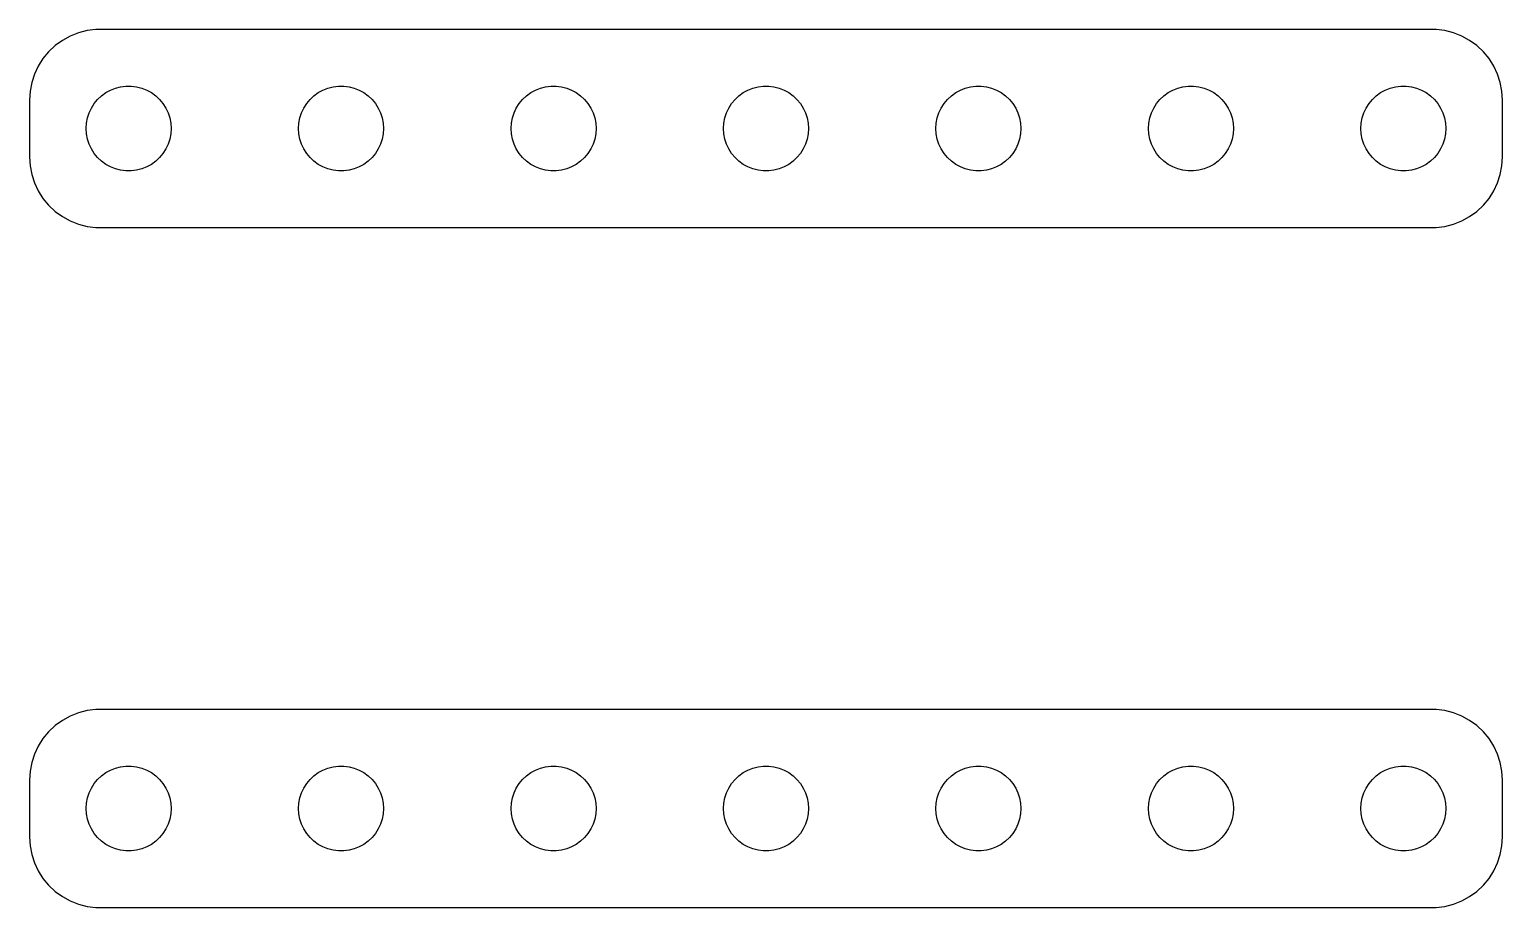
# Model space of a CAD drawing. Header units: metres. Extents: x -26 to 26, y 68.5 to 147.5.
# Drawn here: x -26 to 26, y 116.5 to 147.5 of the extents above; entities that cross this region are included whole.
import ezdxf

# ---------------------------------------------------------------- set-up
doc = ezdxf.new("R2010")
doc.units = ezdxf.units.M

msp = doc.modelspace()

# ---------------------------------------------------------------- linework, layer by layer
for p, q in [((-24.5644, 147.262), (-24.8396, 147.111)), ((-24.2725, 147.378), (-24.5644, 147.262)), ((-23.9684, 147.456), (-24.2725, 147.378)), ((-23.657, 147.495), (-23.9684, 147.456)), ((23.657, 147.495), (-23.657, 147.495)), ((23.9684, 147.456), (23.657, 147.495)), ((24.2725, 147.378), (23.9684, 147.456)), ((24.5644, 147.262), (24.2725, 147.378)), ((24.8396, 147.111), (24.5644, 147.262)), ((-25.3224, 146.711), (-25.5225, 146.469)), ((-25.0936, 146.926), (-25.3224, 146.711)), ((-24.8396, 147.111), (-25.0936, 146.926)), ((25.0936, 146.926), (24.8396, 147.111)), ((25.3224, 146.711), (25.0936, 146.926)), ((25.5225, 146.469), (25.3224, 146.711)), ((-25.6908, 146.204), (-25.8244, 145.92)), ((-25.5225, 146.469), (-25.6908, 146.204)), ((25.6908, 146.204), (25.5225, 146.469)), ((25.8244, 145.92), (25.6908, 146.204)), ((-25.9214, 145.622), (-25.9803, 145.313)), ((-25.8244, 145.92), (-25.9214, 145.622)), ((25.9214, 145.622), (25.8244, 145.92)), ((25.9803, 145.313), (25.9214, 145.622)), ((-25.9803, 145.313), (-26, 145)), ((-23.5934, 145.027), (-23.4561, 145.156)), ((-23.4561, 145.156), (-23.3037, 145.266)), ((-23.3037, 145.266), (-23.1387, 145.357)), ((-23.1387, 145.357), (-22.9635, 145.427)), ((-22.9635, 145.427), (-22.7811, 145.473)), ((-22.7811, 145.473), (-22.5942, 145.497)), ((-22.5942, 145.497), (-22.4058, 145.497)), ((-22.4058, 145.497), (-22.2189, 145.473)), ((-22.2189, 145.473), (-22.0365, 145.427)), ((-22.0365, 145.427), (-21.8613, 145.357)), ((-21.8613, 145.357), (-21.6963, 145.266)), ((-21.6963, 145.266), (-21.5439, 145.156)), ((-21.5439, 145.156), (-21.4065, 145.027)), ((-16.0934, 145.027), (-15.9561, 145.156)), ((-15.9561, 145.156), (-15.8037, 145.266)), ((-15.8037, 145.266), (-15.6387, 145.357)), ((-15.6387, 145.357), (-15.4635, 145.427)), ((-15.4635, 145.427), (-15.2811, 145.473)), ((-15.2811, 145.473), (-15.0942, 145.497)), ((-15.0942, 145.497), (-14.9058, 145.497)), ((-14.9058, 145.497), (-14.7189, 145.473)), ((-14.7189, 145.473), (-14.5365, 145.427)), ((-14.5365, 145.427), (-14.3613, 145.357)), ((-14.3613, 145.357), (-14.1963, 145.266)), ((-14.1963, 145.266), (-14.0439, 145.156)), ((-14.0439, 145.156), (-13.9065, 145.027)), ((-8.59344, 145.027), (-8.45613, 145.156)), ((-8.45613, 145.156), (-8.30373, 145.266)), ((-8.30373, 145.266), (-8.13866, 145.357)), ((-8.13866, 145.357), (-7.96352, 145.427)), ((-7.96352, 145.427), (-7.78107, 145.473)), ((-7.78107, 145.473), (-7.59418, 145.497)), ((-7.59418, 145.497), (-7.40581, 145.497)), ((-7.40581, 145.497), (-7.21892, 145.473)), ((-7.21892, 145.473), (-7.03647, 145.427)), ((-7.03647, 145.427), (-6.86133, 145.357)), ((-6.86133, 145.357), (-6.69626, 145.266)), ((-6.69626, 145.266), (-6.54385, 145.156)), ((-6.54385, 145.156), (-6.40654, 145.027)), ((-1.09344, 145.027), (-0.956131, 145.156)), ((-0.956131, 145.156), (-0.803726, 145.266)), ((-0.803726, 145.266), (-0.638657, 145.357)), ((-0.638657, 145.357), (-0.463516, 145.427)), ((-0.463516, 145.427), (-0.281067, 145.473)), ((-0.281067, 145.473), (-0.094177, 145.497)), ((-0.094177, 145.497), (0.094177, 145.497)), ((0.094177, 145.497), (0.281067, 145.473)), ((0.281067, 145.473), (0.463516, 145.427)), ((0.463516, 145.427), (0.638657, 145.357)), ((0.638657, 145.357), (0.803726, 145.266)), ((0.803726, 145.266), (0.956131, 145.156)), ((0.956131, 145.156), (1.09344, 145.027)), ((6.40654, 145.027), (6.54385, 145.156)), ((6.54385, 145.156), (6.69626, 145.266)), ((6.69626, 145.266), (6.86133, 145.357)), ((6.86133, 145.357), (7.03647, 145.427)), ((7.03647, 145.427), (7.21892, 145.473)), ((7.21892, 145.473), (7.40581, 145.497)), ((7.40581, 145.497), (7.59418, 145.497)), ((7.59418, 145.497), (7.78107, 145.473)), ((7.78107, 145.473), (7.96352, 145.427)), ((7.96352, 145.427), (8.13866, 145.357)), ((8.13866, 145.357), (8.30373, 145.266)), ((8.30373, 145.266), (8.45613, 145.156)), ((8.45613, 145.156), (8.59344, 145.027)), ((13.9065, 145.027), (14.0439, 145.156)), ((14.0439, 145.156), (14.1963, 145.266)), ((14.1963, 145.266), (14.3613, 145.357)), ((14.3613, 145.357), (14.5365, 145.427)), ((14.5365, 145.427), (14.7189, 145.473)), ((14.7189, 145.473), (14.9058, 145.497)), ((14.9058, 145.497), (15.0942, 145.497)), ((15.0942, 145.497), (15.2811, 145.473)), ((15.2811, 145.473), (15.4635, 145.427)), ((15.4635, 145.427), (15.6387, 145.357)), ((15.6387, 145.357), (15.8037, 145.266)), ((15.8037, 145.266), (15.9561, 145.156)), ((15.9561, 145.156), (16.0934, 145.027)), ((21.4065, 145.027), (21.5439, 145.156)), ((21.5439, 145.156), (21.6963, 145.266)), ((21.6963, 145.266), (21.8613, 145.357)), ((21.8613, 145.357), (22.0365, 145.427)), ((22.0365, 145.427), (22.2189, 145.473)), ((22.2189, 145.473), (22.4058, 145.497)), ((22.4058, 145.497), (22.5942, 145.497)), ((22.5942, 145.497), (22.7811, 145.473)), ((22.7811, 145.473), (22.9635, 145.427)), ((22.9635, 145.427), (23.1387, 145.357)), ((23.1387, 145.357), (23.3037, 145.266)), ((23.3037, 145.266), (23.4561, 145.156)), ((23.4561, 145.156), (23.5934, 145.027)), ((26, 145), (25.9803, 145.313)), ((-26, 145), (-26, 143)), ((-23.8947, 144.552), (-23.8145, 144.723)), ((-23.8145, 144.723), (-23.7135, 144.882)), ((-23.7135, 144.882), (-23.5934, 145.027)), ((-21.4065, 145.027), (-21.2865, 144.882)), ((-21.2865, 144.882), (-21.1855, 144.723)), ((-21.1855, 144.723), (-21.1053, 144.552)), ((-16.3947, 144.552), (-16.3145, 144.723)), ((-16.3145, 144.723), (-16.2135, 144.882)), ((-16.2135, 144.882), (-16.0934, 145.027)), ((-13.9065, 145.027), (-13.7865, 144.882)), ((-13.7865, 144.882), (-13.6855, 144.723)), ((-13.6855, 144.723), (-13.6053, 144.552)), ((-8.89465, 144.552), (-8.81445, 144.723)), ((-8.81445, 144.723), (-8.71352, 144.882)), ((-8.71352, 144.882), (-8.59344, 145.027)), ((-6.40654, 145.027), (-6.28647, 144.882)), ((-6.28647, 144.882), (-6.18553, 144.723)), ((-6.18553, 144.723), (-6.10533, 144.552)), ((-1.39465, 144.552), (-1.31445, 144.723)), ((-1.31445, 144.723), (-1.21352, 144.882)), ((-1.21352, 144.882), (-1.09344, 145.027)), ((1.09344, 145.027), (1.21352, 144.882)), ((1.21352, 144.882), (1.31445, 144.723)), ((1.31445, 144.723), (1.39465, 144.552)), ((6.10533, 144.552), (6.18553, 144.723)), ((6.18553, 144.723), (6.28647, 144.882)), ((6.28647, 144.882), (6.40654, 145.027)), ((8.59344, 145.027), (8.71352, 144.882)), ((8.71352, 144.882), (8.81445, 144.723)), ((8.81445, 144.723), (8.89465, 144.552)), ((13.6053, 144.552), (13.6855, 144.723)), ((13.6855, 144.723), (13.7865, 144.882)), ((13.7865, 144.882), (13.9065, 145.027)), ((16.0934, 145.027), (16.2135, 144.882)), ((16.2135, 144.882), (16.3145, 144.723)), ((16.3145, 144.723), (16.3947, 144.552)), ((21.1053, 144.552), (21.1855, 144.723)), ((21.1855, 144.723), (21.2865, 144.882)), ((21.2865, 144.882), (21.4065, 145.027)), ((23.5934, 145.027), (23.7135, 144.882)), ((23.7135, 144.882), (23.8145, 144.723)), ((23.8145, 144.723), (23.8947, 144.552)), ((26, 143), (26, 145)), ((-24, 144), (-23.9882, 144.188)), ((-23.9882, 144.188), (-23.9529, 144.373)), ((-23.9529, 144.373), (-23.8947, 144.552)), ((-21.1053, 144.552), (-21.0471, 144.373)), ((-21.0471, 144.373), (-21.0118, 144.188)), ((-21.0118, 144.188), (-21, 144)), ((-16.5, 144), (-16.4882, 144.188)), ((-16.4882, 144.188), (-16.4529, 144.373)), ((-16.4529, 144.373), (-16.3947, 144.552)), ((-13.6053, 144.552), (-13.5471, 144.373)), ((-13.5471, 144.373), (-13.5118, 144.188)), ((-13.5118, 144.188), (-13.5, 144)), ((-9, 144), (-8.98816, 144.188)), ((-8.98816, 144.188), (-8.95287, 144.373)), ((-8.95287, 144.373), (-8.89465, 144.552)), ((-6.10533, 144.552), (-6.04712, 144.373)), ((-6.04712, 144.373), (-6.01183, 144.188)), ((-6.01183, 144.188), (-6, 144)), ((-1.5, 144), (-1.48816, 144.188)), ((-1.48816, 144.188), (-1.45287, 144.373)), ((-1.45287, 144.373), (-1.39465, 144.552)), ((1.39465, 144.552), (1.45287, 144.373)), ((1.45287, 144.373), (1.48816, 144.188)), ((1.48816, 144.188), (1.5, 144)), ((6, 144), (6.01183, 144.188)), ((6.01183, 144.188), (6.04712, 144.373)), ((6.04712, 144.373), (6.10533, 144.552)), ((8.89465, 144.552), (8.95287, 144.373)), ((8.95287, 144.373), (8.98816, 144.188)), ((8.98816, 144.188), (9, 144)), ((13.5, 144), (13.5118, 144.188)), ((13.5118, 144.188), (13.5471, 144.373)), ((13.5471, 144.373), (13.6053, 144.552)), ((16.3947, 144.552), (16.4529, 144.373)), ((16.4529, 144.373), (16.4882, 144.188)), ((16.4882, 144.188), (16.5, 144)), ((21, 144), (21.0118, 144.188)), ((21.0118, 144.188), (21.0471, 144.373)), ((21.0471, 144.373), (21.1053, 144.552)), ((23.8947, 144.552), (23.9529, 144.373)), ((23.9529, 144.373), (23.9882, 144.188)), ((23.9882, 144.188), (24, 144)), ((-23.9882, 143.812), (-24, 144)), ((-23.9529, 143.627), (-23.9882, 143.812)), ((-23.8947, 143.448), (-23.9529, 143.627)), ((-21.0471, 143.627), (-21.1053, 143.448)), ((-21.0118, 143.812), (-21.0471, 143.627)), ((-21, 144), (-21.0118, 143.812)), ((-16.4882, 143.812), (-16.5, 144)), ((-16.4529, 143.627), (-16.4882, 143.812)), ((-16.3947, 143.448), (-16.4529, 143.627)), ((-13.5471, 143.627), (-13.6053, 143.448)), ((-13.5118, 143.812), (-13.5471, 143.627)), ((-13.5, 144), (-13.5118, 143.812)), ((-8.98816, 143.812), (-9, 144)), ((-8.95287, 143.627), (-8.98816, 143.812)), ((-8.89465, 143.448), (-8.95287, 143.627)), ((-6.04712, 143.627), (-6.10533, 143.448)), ((-6.01183, 143.812), (-6.04712, 143.627)), ((-6, 144), (-6.01183, 143.812)), ((-1.48816, 143.812), (-1.5, 144)), ((-1.45287, 143.627), (-1.48816, 143.812)), ((-1.39465, 143.448), (-1.45287, 143.627)), ((1.45287, 143.627), (1.39465, 143.448)), ((1.48816, 143.812), (1.45287, 143.627)), ((1.5, 144), (1.48816, 143.812)), ((6.01183, 143.812), (6, 144)), ((6.04712, 143.627), (6.01183, 143.812)), ((6.10533, 143.448), (6.04712, 143.627)), ((8.95287, 143.627), (8.89465, 143.448)), ((8.98816, 143.812), (8.95287, 143.627)), ((9, 144), (8.98816, 143.812)), ((13.5118, 143.812), (13.5, 144)), ((13.5471, 143.627), (13.5118, 143.812)), ((13.6053, 143.448), (13.5471, 143.627)), ((16.4529, 143.627), (16.3947, 143.448)), ((16.4882, 143.812), (16.4529, 143.627)), ((16.5, 144), (16.4882, 143.812)), ((21.0118, 143.812), (21, 144)), ((21.0471, 143.627), (21.0118, 143.812)), ((21.1053, 143.448), (21.0471, 143.627)), ((23.9529, 143.627), (23.8947, 143.448)), ((23.9882, 143.812), (23.9529, 143.627)), ((24, 144), (23.9882, 143.812)), ((-26, 143), (-25.9803, 142.687)), ((-23.8145, 143.277), (-23.8947, 143.448)), ((-23.7135, 143.118), (-23.8145, 143.277)), ((-23.5934, 142.973), (-23.7135, 143.118)), ((-21.2865, 143.118), (-21.4065, 142.973)), ((-21.1855, 143.277), (-21.2865, 143.118)), ((-21.1053, 143.448), (-21.1855, 143.277)), ((-16.3145, 143.277), (-16.3947, 143.448)), ((-16.2135, 143.118), (-16.3145, 143.277)), ((-16.0934, 142.973), (-16.2135, 143.118)), ((-13.7865, 143.118), (-13.9065, 142.973)), ((-13.6855, 143.277), (-13.7865, 143.118)), ((-13.6053, 143.448), (-13.6855, 143.277)), ((-8.81445, 143.277), (-8.89465, 143.448)), ((-8.71352, 143.118), (-8.81445, 143.277)), ((-8.59344, 142.973), (-8.71352, 143.118)), ((-6.28647, 143.118), (-6.40654, 142.973)), ((-6.18553, 143.277), (-6.28647, 143.118)), ((-6.10533, 143.448), (-6.18553, 143.277)), ((-1.31445, 143.277), (-1.39465, 143.448)), ((-1.21352, 143.118), (-1.31445, 143.277)), ((-1.09344, 142.973), (-1.21352, 143.118)), ((1.21352, 143.118), (1.09344, 142.973)), ((1.31445, 143.277), (1.21352, 143.118)), ((1.39465, 143.448), (1.31445, 143.277)), ((6.18553, 143.277), (6.10533, 143.448)), ((6.28647, 143.118), (6.18553, 143.277)), ((6.40654, 142.973), (6.28647, 143.118)), ((8.71352, 143.118), (8.59344, 142.973)), ((8.81445, 143.277), (8.71352, 143.118)), ((8.89465, 143.448), (8.81445, 143.277)), ((13.6855, 143.277), (13.6053, 143.448)), ((13.7865, 143.118), (13.6855, 143.277)), ((13.9065, 142.973), (13.7865, 143.118)), ((16.2135, 143.118), (16.0934, 142.973)), ((16.3145, 143.277), (16.2135, 143.118)), ((16.3947, 143.448), (16.3145, 143.277)), ((21.1855, 143.277), (21.1053, 143.448)), ((21.2865, 143.118), (21.1855, 143.277)), ((21.4065, 142.973), (21.2865, 143.118)), ((23.7135, 143.118), (23.5934, 142.973)), ((23.8145, 143.277), (23.7135, 143.118)), ((23.8947, 143.448), (23.8145, 143.277)), ((25.9803, 142.687), (26, 143)), ((-25.9803, 142.687), (-25.9214, 142.378)), ((-23.4561, 142.844), (-23.5934, 142.973)), ((-23.3037, 142.734), (-23.4561, 142.844)), ((-23.1387, 142.643), (-23.3037, 142.734)), ((-22.9635, 142.573), (-23.1387, 142.643)), ((-22.7811, 142.527), (-22.9635, 142.573)), ((-22.5942, 142.503), (-22.7811, 142.527)), ((-22.4058, 142.503), (-22.5942, 142.503)), ((-22.2189, 142.527), (-22.4058, 142.503)), ((-22.0365, 142.573), (-22.2189, 142.527)), ((-21.8613, 142.643), (-22.0365, 142.573)), ((-21.6963, 142.734), (-21.8613, 142.643)), ((-21.5439, 142.844), (-21.6963, 142.734)), ((-21.4065, 142.973), (-21.5439, 142.844)), ((-15.9561, 142.844), (-16.0934, 142.973)), ((-15.8037, 142.734), (-15.9561, 142.844)), ((-15.6387, 142.643), (-15.8037, 142.734)), ((-15.4635, 142.573), (-15.6387, 142.643)), ((-15.2811, 142.527), (-15.4635, 142.573)), ((-15.0942, 142.503), (-15.2811, 142.527)), ((-14.9058, 142.503), (-15.0942, 142.503)), ((-14.7189, 142.527), (-14.9058, 142.503)), ((-14.5365, 142.573), (-14.7189, 142.527)), ((-14.3613, 142.643), (-14.5365, 142.573)), ((-14.1963, 142.734), (-14.3613, 142.643)), ((-14.0439, 142.844), (-14.1963, 142.734)), ((-13.9065, 142.973), (-14.0439, 142.844)), ((-8.45613, 142.844), (-8.59344, 142.973)), ((-8.30373, 142.734), (-8.45613, 142.844)), ((-8.13866, 142.643), (-8.30373, 142.734)), ((-7.96352, 142.573), (-8.13866, 142.643)), ((-7.78107, 142.527), (-7.96352, 142.573)), ((-7.59418, 142.503), (-7.78107, 142.527)), ((-7.40581, 142.503), (-7.59418, 142.503)), ((-7.21892, 142.527), (-7.40581, 142.503)), ((-7.03647, 142.573), (-7.21892, 142.527)), ((-6.86133, 142.643), (-7.03647, 142.573)), ((-6.69626, 142.734), (-6.86133, 142.643)), ((-6.54385, 142.844), (-6.69626, 142.734)), ((-6.40654, 142.973), (-6.54385, 142.844)), ((-0.956131, 142.844), (-1.09344, 142.973)), ((-0.803726, 142.734), (-0.956131, 142.844)), ((-0.638657, 142.643), (-0.803726, 142.734)), ((-0.463516, 142.573), (-0.638657, 142.643)), ((-0.281067, 142.527), (-0.463516, 142.573)), ((-0.094177, 142.503), (-0.281067, 142.527)), ((0.094177, 142.503), (-0.094177, 142.503)), ((0.281067, 142.527), (0.094177, 142.503)), ((0.463516, 142.573), (0.281067, 142.527)), ((0.638657, 142.643), (0.463516, 142.573)), ((0.803726, 142.734), (0.638657, 142.643)), ((0.956131, 142.844), (0.803726, 142.734)), ((1.09344, 142.973), (0.956131, 142.844)), ((6.54385, 142.844), (6.40654, 142.973)), ((6.69626, 142.734), (6.54385, 142.844)), ((6.86133, 142.643), (6.69626, 142.734)), ((7.03647, 142.573), (6.86133, 142.643)), ((7.21892, 142.527), (7.03647, 142.573)), ((7.40581, 142.503), (7.21892, 142.527)), ((7.59418, 142.503), (7.40581, 142.503)), ((7.78107, 142.527), (7.59418, 142.503)), ((7.96352, 142.573), (7.78107, 142.527)), ((8.13866, 142.643), (7.96352, 142.573)), ((8.30373, 142.734), (8.13866, 142.643)), ((8.45613, 142.844), (8.30373, 142.734)), ((8.59344, 142.973), (8.45613, 142.844)), ((14.0439, 142.844), (13.9065, 142.973)), ((14.1963, 142.734), (14.0439, 142.844)), ((14.3613, 142.643), (14.1963, 142.734)), ((14.5365, 142.573), (14.3613, 142.643)), ((14.7189, 142.527), (14.5365, 142.573)), ((14.9058, 142.503), (14.7189, 142.527)), ((15.0942, 142.503), (14.9058, 142.503)), ((15.2811, 142.527), (15.0942, 142.503)), ((15.4635, 142.573), (15.2811, 142.527)), ((15.6387, 142.643), (15.4635, 142.573)), ((15.8037, 142.734), (15.6387, 142.643)), ((15.9561, 142.844), (15.8037, 142.734)), ((16.0934, 142.973), (15.9561, 142.844)), ((21.5439, 142.844), (21.4065, 142.973)), ((21.6963, 142.734), (21.5439, 142.844)), ((21.8613, 142.643), (21.6963, 142.734)), ((22.0365, 142.573), (21.8613, 142.643)), ((22.2189, 142.527), (22.0365, 142.573)), ((22.4058, 142.503), (22.2189, 142.527)), ((22.5942, 142.503), (22.4058, 142.503)), ((22.7811, 142.527), (22.5942, 142.503)), ((22.9635, 142.573), (22.7811, 142.527)), ((23.1387, 142.643), (22.9635, 142.573)), ((23.3037, 142.734), (23.1387, 142.643)), ((23.4561, 142.844), (23.3037, 142.734)), ((23.5934, 142.973), (23.4561, 142.844)), ((25.9214, 142.378), (25.9803, 142.687)), ((-25.9214, 142.378), (-25.8244, 142.08)), ((-25.8244, 142.08), (-25.6908, 141.796)), ((25.6908, 141.796), (25.8244, 142.08)), ((25.8244, 142.08), (25.9214, 142.378)), ((-25.6908, 141.796), (-25.5225, 141.531)), ((-25.5225, 141.531), (-25.3224, 141.289)), ((25.3224, 141.289), (25.5225, 141.531)), ((25.5225, 141.531), (25.6908, 141.796)), ((-25.3224, 141.289), (-25.0936, 141.074)), ((-25.0936, 141.074), (-24.8396, 140.889)), ((24.8396, 140.889), (25.0936, 141.074)), ((25.0936, 141.074), (25.3224, 141.289)), ((-24.8396, 140.889), (-24.5644, 140.738)), ((-24.5644, 140.738), (-24.2725, 140.622)), ((-24.2725, 140.622), (-23.9684, 140.544)), ((-23.9684, 140.544), (-23.657, 140.505)), ((-23.657, 140.505), (23.657, 140.505)), ((23.657, 140.505), (23.9684, 140.544)), ((23.9684, 140.544), (24.2725, 140.622)), ((24.2725, 140.622), (24.5644, 140.738)), ((24.5644, 140.738), (24.8396, 140.889)), ((-24.5644, 123.262), (-24.8396, 123.111)), ((-24.2725, 123.378), (-24.5644, 123.262)), ((-23.9684, 123.456), (-24.2725, 123.378)), ((-23.657, 123.495), (-23.9684, 123.456)), ((23.657, 123.495), (-23.657, 123.495)), ((23.9684, 123.456), (23.657, 123.495)), ((24.2725, 123.378), (23.9684, 123.456)), ((24.5644, 123.262), (24.2725, 123.378)), ((24.8396, 123.111), (24.5644, 123.262)), ((-25.0936, 122.926), (-25.3224, 122.711)), ((-24.8396, 123.111), (-25.0936, 122.926)), ((25.0936, 122.926), (24.8396, 123.111)), ((25.3224, 122.711), (25.0936, 122.926)), ((-25.6908, 122.204), (-25.8244, 121.92)), ((-25.5225, 122.469), (-25.6908, 122.204)), ((-25.3224, 122.711), (-25.5225, 122.469)), ((25.5225, 122.469), (25.3224, 122.711)), ((25.6908, 122.204), (25.5225, 122.469)), ((25.8244, 121.92), (25.6908, 122.204)), ((-25.8244, 121.92), (-25.9214, 121.622)), ((25.9214, 121.622), (25.8244, 121.92)), ((-25.9803, 121.313), (-26, 121)), ((-25.9214, 121.622), (-25.9803, 121.313)), ((-23.4561, 121.156), (-23.3037, 121.266)), ((-23.3037, 121.266), (-23.1387, 121.357)), ((-23.1387, 121.357), (-22.9635, 121.427)), ((-22.9635, 121.427), (-22.7811, 121.473)), ((-22.7811, 121.473), (-22.5942, 121.497)), ((-22.5942, 121.497), (-22.4058, 121.497)), ((-22.4058, 121.497), (-22.2189, 121.473)), ((-22.2189, 121.473), (-22.0365, 121.427)), ((-22.0365, 121.427), (-21.8613, 121.357)), ((-21.8613, 121.357), (-21.6963, 121.266)), ((-21.6963, 121.266), (-21.5439, 121.156)), ((-15.9561, 121.156), (-15.8037, 121.266)), ((-15.8037, 121.266), (-15.6387, 121.357)), ((-15.6387, 121.357), (-15.4635, 121.427)), ((-15.4635, 121.427), (-15.2811, 121.473)), ((-15.2811, 121.473), (-15.0942, 121.497)), ((-15.0942, 121.497), (-14.9058, 121.497)), ((-14.9058, 121.497), (-14.7189, 121.473)), ((-14.7189, 121.473), (-14.5365, 121.427)), ((-14.5365, 121.427), (-14.3613, 121.357)), ((-14.3613, 121.357), (-14.1963, 121.266)), ((-14.1963, 121.266), (-14.0439, 121.156)), ((-8.45613, 121.156), (-8.30373, 121.266)), ((-8.30373, 121.266), (-8.13866, 121.357)), ((-8.13866, 121.357), (-7.96352, 121.427)), ((-7.96352, 121.427), (-7.78107, 121.473)), ((-7.78107, 121.473), (-7.59418, 121.497)), ((-7.59418, 121.497), (-7.40581, 121.497)), ((-7.40581, 121.497), (-7.21892, 121.473)), ((-7.21892, 121.473), (-7.03647, 121.427)), ((-7.03647, 121.427), (-6.86133, 121.357)), ((-6.86133, 121.357), (-6.69626, 121.266)), ((-6.69626, 121.266), (-6.54385, 121.156)), ((-0.956131, 121.156), (-0.803726, 121.266)), ((-0.803726, 121.266), (-0.638657, 121.357)), ((-0.638657, 121.357), (-0.463516, 121.427)), ((-0.463516, 121.427), (-0.281067, 121.473)), ((-0.281067, 121.473), (-0.094177, 121.497)), ((-0.094177, 121.497), (0.094177, 121.497)), ((0.094177, 121.497), (0.281067, 121.473)), ((0.281067, 121.473), (0.463516, 121.427)), ((0.463516, 121.427), (0.638657, 121.357)), ((0.638657, 121.357), (0.803726, 121.266)), ((0.803726, 121.266), (0.956131, 121.156)), ((6.54385, 121.156), (6.69626, 121.266)), ((6.69626, 121.266), (6.86133, 121.357)), ((6.86133, 121.357), (7.03647, 121.427)), ((7.03647, 121.427), (7.21892, 121.473)), ((7.21892, 121.473), (7.40581, 121.497)), ((7.40581, 121.497), (7.59418, 121.497)), ((7.59418, 121.497), (7.78107, 121.473)), ((7.78107, 121.473), (7.96352, 121.427)), ((7.96352, 121.427), (8.13866, 121.357)), ((8.13866, 121.357), (8.30373, 121.266)), ((8.30373, 121.266), (8.45613, 121.156)), ((14.0439, 121.156), (14.1963, 121.266)), ((14.1963, 121.266), (14.3613, 121.357)), ((14.3613, 121.357), (14.5365, 121.427)), ((14.5365, 121.427), (14.7189, 121.473)), ((14.7189, 121.473), (14.9058, 121.497)), ((14.9058, 121.497), (15.0942, 121.497)), ((15.0942, 121.497), (15.2811, 121.473)), ((15.2811, 121.473), (15.4635, 121.427)), ((15.4635, 121.427), (15.6387, 121.357)), ((15.6387, 121.357), (15.8037, 121.266)), ((15.8037, 121.266), (15.9561, 121.156)), ((21.5439, 121.156), (21.6963, 121.266)), ((21.6963, 121.266), (21.8613, 121.357)), ((21.8613, 121.357), (22.0365, 121.427)), ((22.0365, 121.427), (22.2189, 121.473)), ((22.2189, 121.473), (22.4058, 121.497)), ((22.4058, 121.497), (22.5942, 121.497)), ((22.5942, 121.497), (22.7811, 121.473)), ((22.7811, 121.473), (22.9635, 121.427)), ((22.9635, 121.427), (23.1387, 121.357)), ((23.1387, 121.357), (23.3037, 121.266)), ((23.3037, 121.266), (23.4561, 121.156)), ((25.9803, 121.313), (25.9214, 121.622)), ((26, 121), (25.9803, 121.313)), ((-26, 121), (-26, 119)), ((-23.8947, 120.552), (-23.8145, 120.723)), ((-23.8145, 120.723), (-23.7135, 120.882)), ((-23.7135, 120.882), (-23.5934, 121.027)), ((-23.5934, 121.027), (-23.4561, 121.156)), ((-21.5439, 121.156), (-21.4065, 121.027)), ((-21.4065, 121.027), (-21.2865, 120.882)), ((-21.2865, 120.882), (-21.1855, 120.723)), ((-21.1855, 120.723), (-21.1053, 120.552)), ((-16.3947, 120.552), (-16.3145, 120.723)), ((-16.3145, 120.723), (-16.2135, 120.882)), ((-16.2135, 120.882), (-16.0934, 121.027)), ((-16.0934, 121.027), (-15.9561, 121.156)), ((-14.0439, 121.156), (-13.9065, 121.027)), ((-13.9065, 121.027), (-13.7865, 120.882)), ((-13.7865, 120.882), (-13.6855, 120.723)), ((-13.6855, 120.723), (-13.6053, 120.552)), ((-8.89465, 120.552), (-8.81445, 120.723)), ((-8.81445, 120.723), (-8.71352, 120.882)), ((-8.71352, 120.882), (-8.59344, 121.027)), ((-8.59344, 121.027), (-8.45613, 121.156)), ((-6.54385, 121.156), (-6.40654, 121.027)), ((-6.40654, 121.027), (-6.28647, 120.882)), ((-6.28647, 120.882), (-6.18553, 120.723)), ((-6.18553, 120.723), (-6.10533, 120.552)), ((-1.39465, 120.552), (-1.31445, 120.723)), ((-1.31445, 120.723), (-1.21352, 120.882)), ((-1.21352, 120.882), (-1.09344, 121.027)), ((-1.09344, 121.027), (-0.956131, 121.156)), ((0.956131, 121.156), (1.09344, 121.027)), ((1.09344, 121.027), (1.21352, 120.882)), ((1.21352, 120.882), (1.31445, 120.723)), ((1.31445, 120.723), (1.39465, 120.552)), ((6.10533, 120.552), (6.18553, 120.723)), ((6.18553, 120.723), (6.28647, 120.882)), ((6.28647, 120.882), (6.40654, 121.027)), ((6.40654, 121.027), (6.54385, 121.156)), ((8.45613, 121.156), (8.59344, 121.027)), ((8.59344, 121.027), (8.71352, 120.882)), ((8.71352, 120.882), (8.81445, 120.723)), ((8.81445, 120.723), (8.89465, 120.552)), ((13.6053, 120.552), (13.6855, 120.723)), ((13.6855, 120.723), (13.7865, 120.882)), ((13.7865, 120.882), (13.9065, 121.027)), ((13.9065, 121.027), (14.0439, 121.156)), ((15.9561, 121.156), (16.0934, 121.027)), ((16.0934, 121.027), (16.2135, 120.882)), ((16.2135, 120.882), (16.3145, 120.723)), ((16.3145, 120.723), (16.3947, 120.552)), ((21.1053, 120.552), (21.1855, 120.723)), ((21.1855, 120.723), (21.2865, 120.882)), ((21.2865, 120.882), (21.4065, 121.027)), ((21.4065, 121.027), (21.5439, 121.156)), ((23.4561, 121.156), (23.5934, 121.027)), ((23.5934, 121.027), (23.7135, 120.882)), ((23.7135, 120.882), (23.8145, 120.723)), ((23.8145, 120.723), (23.8947, 120.552)), ((26, 119), (26, 121)), ((-24, 120), (-23.9882, 120.188)), ((-23.9882, 120.188), (-23.9529, 120.373)), ((-23.9529, 120.373), (-23.8947, 120.552)), ((-21.1053, 120.552), (-21.0471, 120.373)), ((-21.0471, 120.373), (-21.0118, 120.188)), ((-21.0118, 120.188), (-21, 120)), ((-16.5, 120), (-16.4882, 120.188)), ((-16.4882, 120.188), (-16.4529, 120.373)), ((-16.4529, 120.373), (-16.3947, 120.552)), ((-13.6053, 120.552), (-13.5471, 120.373)), ((-13.5471, 120.373), (-13.5118, 120.188)), ((-13.5118, 120.188), (-13.5, 120)), ((-9, 120), (-8.98816, 120.188)), ((-8.98816, 120.188), (-8.95287, 120.373)), ((-8.95287, 120.373), (-8.89465, 120.552)), ((-6.10533, 120.552), (-6.04712, 120.373)), ((-6.04712, 120.373), (-6.01183, 120.188)), ((-6.01183, 120.188), (-6, 120)), ((-1.5, 120), (-1.48816, 120.188)), ((-1.48816, 120.188), (-1.45287, 120.373)), ((-1.45287, 120.373), (-1.39465, 120.552)), ((1.39465, 120.552), (1.45287, 120.373)), ((1.45287, 120.373), (1.48816, 120.188)), ((1.48816, 120.188), (1.5, 120)), ((6, 120), (6.01183, 120.188)), ((6.01183, 120.188), (6.04712, 120.373)), ((6.04712, 120.373), (6.10533, 120.552)), ((8.89465, 120.552), (8.95287, 120.373)), ((8.95287, 120.373), (8.98816, 120.188)), ((8.98816, 120.188), (9, 120)), ((13.5, 120), (13.5118, 120.188)), ((13.5118, 120.188), (13.5471, 120.373)), ((13.5471, 120.373), (13.6053, 120.552)), ((16.3947, 120.552), (16.4529, 120.373)), ((16.4529, 120.373), (16.4882, 120.188)), ((16.4882, 120.188), (16.5, 120)), ((21, 120), (21.0118, 120.188)), ((21.0118, 120.188), (21.0471, 120.373)), ((21.0471, 120.373), (21.1053, 120.552)), ((23.8947, 120.552), (23.9529, 120.373)), ((23.9529, 120.373), (23.9882, 120.188)), ((23.9882, 120.188), (24, 120)), ((-23.9882, 119.812), (-24, 120)), ((-23.9529, 119.627), (-23.9882, 119.812)), ((-23.8947, 119.448), (-23.9529, 119.627)), ((-21.0471, 119.627), (-21.1053, 119.448)), ((-21.0118, 119.812), (-21.0471, 119.627)), ((-21, 120), (-21.0118, 119.812)), ((-16.4882, 119.812), (-16.5, 120)), ((-16.4529, 119.627), (-16.4882, 119.812)), ((-16.3947, 119.448), (-16.4529, 119.627)), ((-13.5471, 119.627), (-13.6053, 119.448)), ((-13.5118, 119.812), (-13.5471, 119.627)), ((-13.5, 120), (-13.5118, 119.812)), ((-8.98816, 119.812), (-9, 120)), ((-8.95287, 119.627), (-8.98816, 119.812)), ((-8.89465, 119.448), (-8.95287, 119.627)), ((-6.04712, 119.627), (-6.10533, 119.448)), ((-6.01183, 119.812), (-6.04712, 119.627)), ((-6, 120), (-6.01183, 119.812)), ((-1.48816, 119.812), (-1.5, 120)), ((-1.45287, 119.627), (-1.48816, 119.812)), ((-1.39465, 119.448), (-1.45287, 119.627)), ((1.45287, 119.627), (1.39465, 119.448)), ((1.48816, 119.812), (1.45287, 119.627)), ((1.5, 120), (1.48816, 119.812)), ((6.01183, 119.812), (6, 120)), ((6.04712, 119.627), (6.01183, 119.812)), ((6.10533, 119.448), (6.04712, 119.627)), ((8.95287, 119.627), (8.89465, 119.448)), ((8.98816, 119.812), (8.95287, 119.627)), ((9, 120), (8.98816, 119.812)), ((13.5118, 119.812), (13.5, 120)), ((13.5471, 119.627), (13.5118, 119.812)), ((13.6053, 119.448), (13.5471, 119.627)), ((16.4529, 119.627), (16.3947, 119.448)), ((16.4882, 119.812), (16.4529, 119.627)), ((16.5, 120), (16.4882, 119.812)), ((21.0118, 119.812), (21, 120)), ((21.0471, 119.627), (21.0118, 119.812)), ((21.1053, 119.448), (21.0471, 119.627)), ((23.9529, 119.627), (23.8947, 119.448)), ((23.9882, 119.812), (23.9529, 119.627)), ((24, 120), (23.9882, 119.812)), ((-23.8145, 119.277), (-23.8947, 119.448)), ((-23.7135, 119.118), (-23.8145, 119.277)), ((-23.5934, 118.973), (-23.7135, 119.118)), ((-21.2865, 119.118), (-21.4065, 118.973)), ((-21.1855, 119.277), (-21.2865, 119.118)), ((-21.1053, 119.448), (-21.1855, 119.277)), ((-16.3145, 119.277), (-16.3947, 119.448)), ((-16.2135, 119.118), (-16.3145, 119.277)), ((-16.0934, 118.973), (-16.2135, 119.118)), ((-13.7865, 119.118), (-13.9065, 118.973)), ((-13.6855, 119.277), (-13.7865, 119.118)), ((-13.6053, 119.448), (-13.6855, 119.277)), ((-8.81445, 119.277), (-8.89465, 119.448)), ((-8.71352, 119.118), (-8.81445, 119.277)), ((-8.59344, 118.973), (-8.71352, 119.118)), ((-6.28647, 119.118), (-6.40654, 118.973)), ((-6.18553, 119.277), (-6.28647, 119.118)), ((-6.10533, 119.448), (-6.18553, 119.277)), ((-1.31445, 119.277), (-1.39465, 119.448)), ((-1.21352, 119.118), (-1.31445, 119.277)), ((-1.09344, 118.973), (-1.21352, 119.118)), ((1.21352, 119.118), (1.09344, 118.973)), ((1.31445, 119.277), (1.21352, 119.118)), ((1.39465, 119.448), (1.31445, 119.277)), ((6.18553, 119.277), (6.10533, 119.448)), ((6.28647, 119.118), (6.18553, 119.277)), ((6.40654, 118.973), (6.28647, 119.118)), ((8.71352, 119.118), (8.59344, 118.973)), ((8.81445, 119.277), (8.71352, 119.118)), ((8.89465, 119.448), (8.81445, 119.277)), ((13.6855, 119.277), (13.6053, 119.448)), ((13.7865, 119.118), (13.6855, 119.277)), ((13.9065, 118.973), (13.7865, 119.118)), ((16.2135, 119.118), (16.0934, 118.973)), ((16.3145, 119.277), (16.2135, 119.118)), ((16.3947, 119.448), (16.3145, 119.277)), ((21.1855, 119.277), (21.1053, 119.448)), ((21.2865, 119.118), (21.1855, 119.277)), ((21.4065, 118.973), (21.2865, 119.118)), ((23.7135, 119.118), (23.5934, 118.973)), ((23.8145, 119.277), (23.7135, 119.118)), ((23.8947, 119.448), (23.8145, 119.277)), ((-26, 119), (-25.9803, 118.687)), ((-25.9803, 118.687), (-25.9214, 118.378)), ((-23.4561, 118.844), (-23.5934, 118.973)), ((-23.3037, 118.734), (-23.4561, 118.844)), ((-23.1387, 118.643), (-23.3037, 118.734)), ((-22.9635, 118.573), (-23.1387, 118.643)), ((-22.7811, 118.527), (-22.9635, 118.573)), ((-22.0365, 118.573), (-22.2189, 118.527)), ((-21.8613, 118.643), (-22.0365, 118.573)), ((-21.6963, 118.734), (-21.8613, 118.643)), ((-21.5439, 118.844), (-21.6963, 118.734)), ((-21.4065, 118.973), (-21.5439, 118.844)), ((-15.9561, 118.844), (-16.0934, 118.973)), ((-15.8037, 118.734), (-15.9561, 118.844)), ((-15.6387, 118.643), (-15.8037, 118.734)), ((-15.4635, 118.573), (-15.6387, 118.643)), ((-15.2811, 118.527), (-15.4635, 118.573)), ((-14.5365, 118.573), (-14.7189, 118.527)), ((-14.3613, 118.643), (-14.5365, 118.573)), ((-14.1963, 118.734), (-14.3613, 118.643)), ((-14.0439, 118.844), (-14.1963, 118.734)), ((-13.9065, 118.973), (-14.0439, 118.844)), ((-8.45613, 118.844), (-8.59344, 118.973)), ((-8.30373, 118.734), (-8.45613, 118.844)), ((-8.13866, 118.643), (-8.30373, 118.734)), ((-7.96352, 118.573), (-8.13866, 118.643)), ((-7.78107, 118.527), (-7.96352, 118.573)), ((-7.03647, 118.573), (-7.21892, 118.527)), ((-6.86133, 118.643), (-7.03647, 118.573)), ((-6.69626, 118.734), (-6.86133, 118.643)), ((-6.54385, 118.844), (-6.69626, 118.734)), ((-6.40654, 118.973), (-6.54385, 118.844)), ((-0.956131, 118.844), (-1.09344, 118.973)), ((-0.803726, 118.734), (-0.956131, 118.844)), ((-0.638657, 118.643), (-0.803726, 118.734)), ((-0.463516, 118.573), (-0.638657, 118.643)), ((-0.281067, 118.527), (-0.463516, 118.573)), ((0.463516, 118.573), (0.281067, 118.527)), ((0.638657, 118.643), (0.463516, 118.573)), ((0.803726, 118.734), (0.638657, 118.643)), ((0.956131, 118.844), (0.803726, 118.734)), ((1.09344, 118.973), (0.956131, 118.844)), ((6.54385, 118.844), (6.40654, 118.973)), ((6.69626, 118.734), (6.54385, 118.844)), ((6.86133, 118.643), (6.69626, 118.734)), ((7.03647, 118.573), (6.86133, 118.643)), ((7.21892, 118.527), (7.03647, 118.573)), ((7.96352, 118.573), (7.78107, 118.527)), ((8.13866, 118.643), (7.96352, 118.573)), ((8.30373, 118.734), (8.13866, 118.643)), ((8.45613, 118.844), (8.30373, 118.734)), ((8.59344, 118.973), (8.45613, 118.844)), ((14.0439, 118.844), (13.9065, 118.973)), ((14.1963, 118.734), (14.0439, 118.844)), ((14.3613, 118.643), (14.1963, 118.734)), ((14.5365, 118.573), (14.3613, 118.643)), ((14.7189, 118.527), (14.5365, 118.573)), ((15.4635, 118.573), (15.2811, 118.527)), ((15.6387, 118.643), (15.4635, 118.573)), ((15.8037, 118.734), (15.6387, 118.643)), ((15.9561, 118.844), (15.8037, 118.734)), ((16.0934, 118.973), (15.9561, 118.844)), ((21.5439, 118.844), (21.4065, 118.973)), ((21.6963, 118.734), (21.5439, 118.844)), ((21.8613, 118.643), (21.6963, 118.734)), ((22.0365, 118.573), (21.8613, 118.643)), ((22.2189, 118.527), (22.0365, 118.573)), ((22.9635, 118.573), (22.7811, 118.527)), ((23.1387, 118.643), (22.9635, 118.573)), ((23.3037, 118.734), (23.1387, 118.643)), ((23.4561, 118.844), (23.3037, 118.734)), ((23.5934, 118.973), (23.4561, 118.844)), ((25.9214, 118.378), (25.9803, 118.687)), ((25.9803, 118.687), (26, 119)), ((-25.9214, 118.378), (-25.8244, 118.08)), ((-25.8244, 118.08), (-25.6908, 117.796)), ((-22.5942, 118.503), (-22.7811, 118.527)), ((-22.4058, 118.503), (-22.5942, 118.503)), ((-22.2189, 118.527), (-22.4058, 118.503)), ((-15.0942, 118.503), (-15.2811, 118.527)), ((-14.9058, 118.503), (-15.0942, 118.503)), ((-14.7189, 118.527), (-14.9058, 118.503)), ((-7.59418, 118.503), (-7.78107, 118.527)), ((-7.40581, 118.503), (-7.59418, 118.503)), ((-7.21892, 118.527), (-7.40581, 118.503)), ((-0.094177, 118.503), (-0.281067, 118.527)), ((0.094177, 118.503), (-0.094177, 118.503)), ((0.281067, 118.527), (0.094177, 118.503)), ((7.40581, 118.503), (7.21892, 118.527)), ((7.59418, 118.503), (7.40581, 118.503)), ((7.78107, 118.527), (7.59418, 118.503)), ((14.9058, 118.503), (14.7189, 118.527)), ((15.0942, 118.503), (14.9058, 118.503)), ((15.2811, 118.527), (15.0942, 118.503)), ((22.4058, 118.503), (22.2189, 118.527)), ((22.5942, 118.503), (22.4058, 118.503)), ((22.7811, 118.527), (22.5942, 118.503)), ((25.6908, 117.796), (25.8244, 118.08)), ((25.8244, 118.08), (25.9214, 118.378)), ((-25.6908, 117.796), (-25.5225, 117.531)), ((-25.5225, 117.531), (-25.3224, 117.289)), ((25.3224, 117.289), (25.5225, 117.531)), ((25.5225, 117.531), (25.6908, 117.796)), ((-25.3224, 117.289), (-25.0936, 117.074)), ((-25.0936, 117.074), (-24.8396, 116.889)), ((24.8396, 116.889), (25.0936, 117.074)), ((25.0936, 117.074), (25.3224, 117.289)), ((-24.8396, 116.889), (-24.5644, 116.738)), ((-24.5644, 116.738), (-24.2725, 116.622)), ((-24.2725, 116.622), (-23.9684, 116.544)), ((-23.9684, 116.544), (-23.657, 116.505)), ((-23.657, 116.505), (23.657, 116.505)), ((23.657, 116.505), (23.9684, 116.544)), ((23.9684, 116.544), (24.2725, 116.622)), ((24.2725, 116.622), (24.5644, 116.738)), ((24.5644, 116.738), (24.8396, 116.889))]:
    msp.add_line(p, q)

doc.saveas('drawing.dxf')
